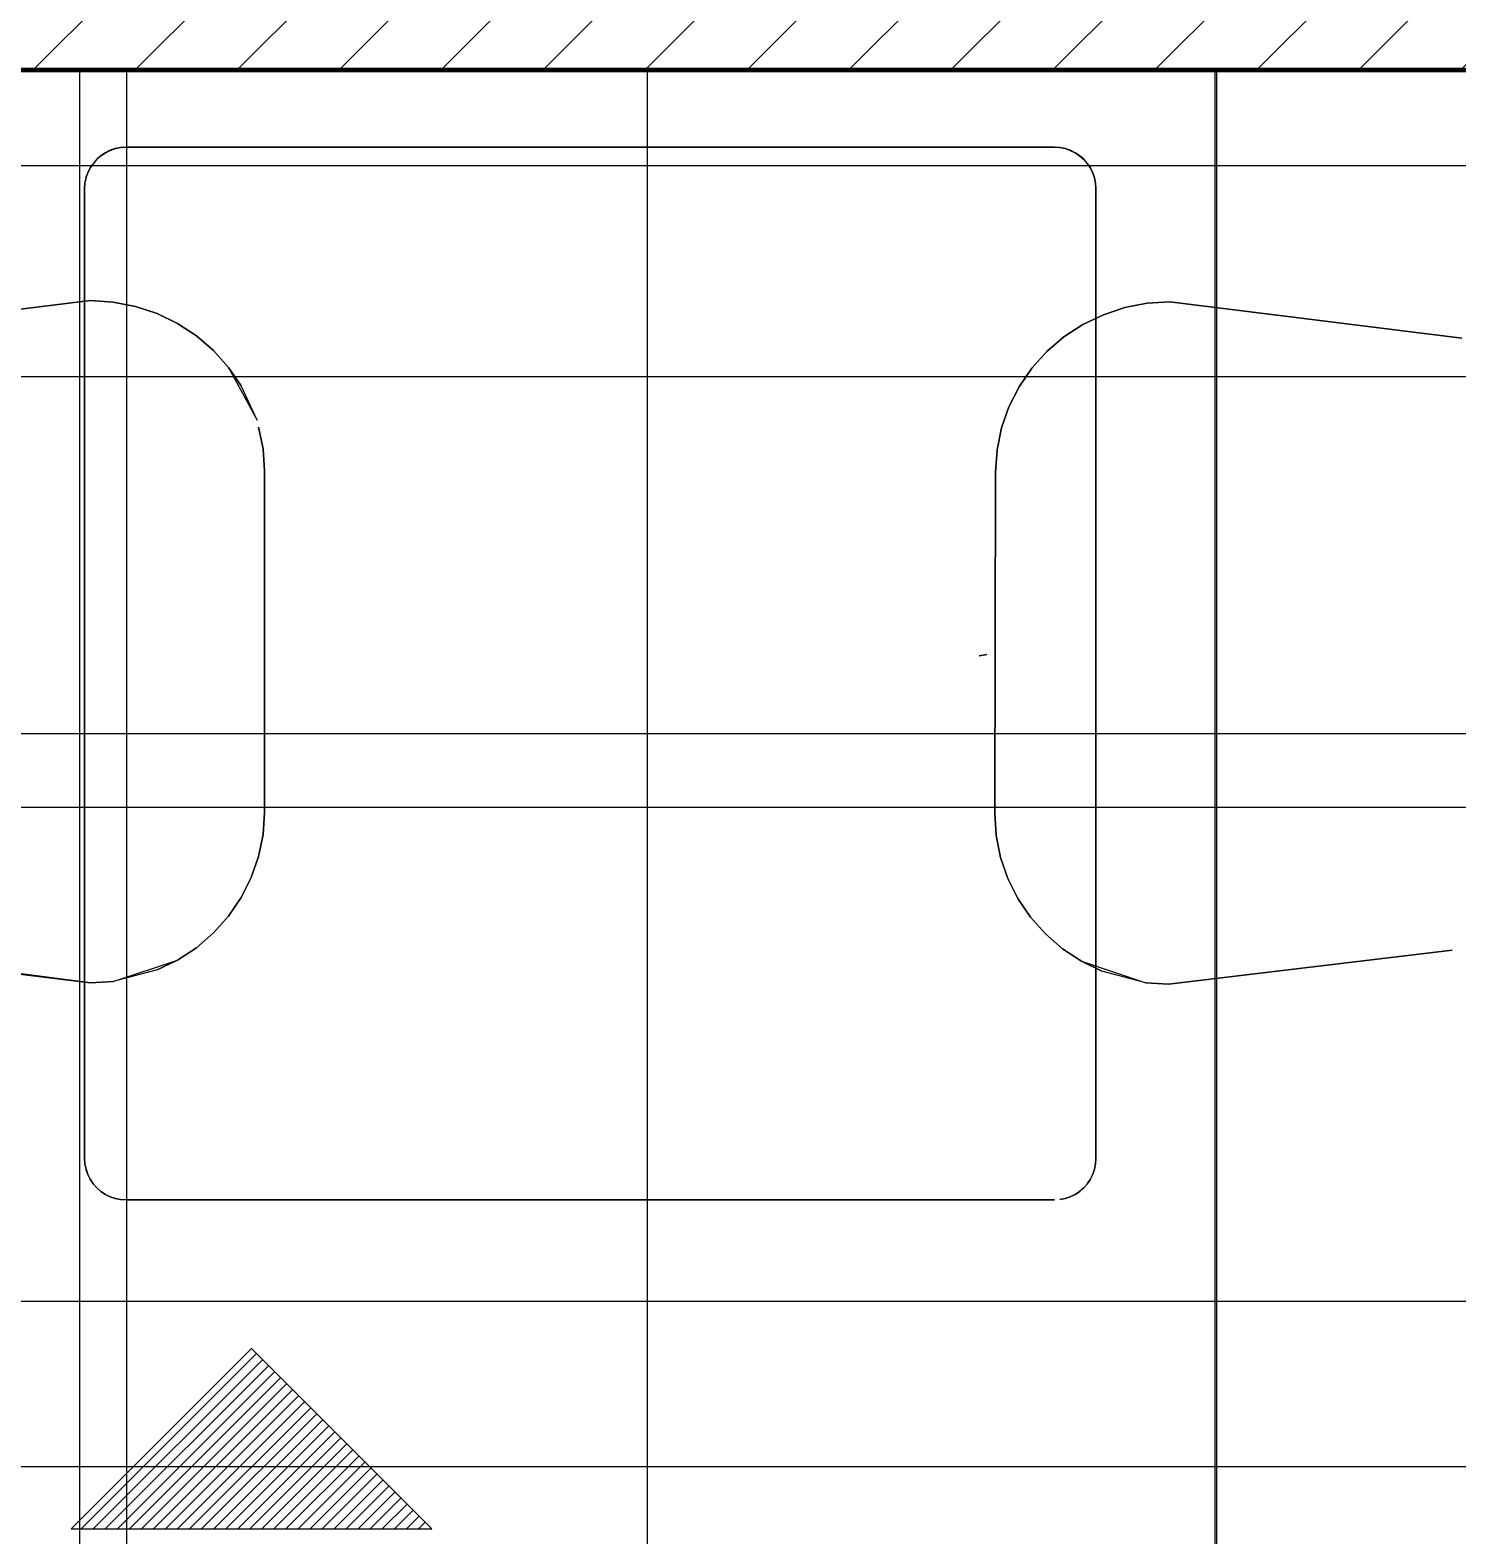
# Model space of a CAD drawing. Extents: x -566 to 72611, y -487 to 32334.
# Drawn here: x 391.94 to 423.36, y 137.49 to 170.62 of the extents above; entities that cross this region are included whole.
import ezdxf

# ---------------------------------------------------------------- set-up
doc = ezdxf.new("R2010")
doc.units = 0
doc.header["$LTSCALE"] = 0.5
doc.header["$MEASUREMENT"] = 0
doc.layers.get('0').update_dxf_attribs({"color": 20, "linetype": 'CONTINUOUS'})
doc.layers.get('DEFPOINTS').update_dxf_attribs({"linetype": 'CONTINUOUS', "lineweight": 5})
for name, color, linetype, lineweight in [('Annotations', 40, 'CONTINUOUS', 5), ('ceilling', 141, 'CONTINUOUS', 18), ('hatch', 253, 'CONTINUOUS', 5), ('walls', 191, 'CONTINUOUS', 60)]:
    doc.layers.add(name, color=color, linetype=linetype, lineweight=lineweight)
doc.layers.add('floor', color=7, linetype='CONTINUOUS', lineweight=5, true_color=0xcfcfcf)
doc.layers.add('layout', color=7, linetype='CONTINUOUS', lineweight=5, true_color=0xcfcfcf)
doc.styles.get("Standard").update_dxf_attribs({"font": 'arial.ttf'})
doc.dimstyles.new('Arch96', dxfattribs={"dimscale": 96, "dimtxt": 0.03125, "dimasz": 0.015625, "dimexe": 0.046875, "dimexo": 0.0625, "dimgap": 0.03125, "dimtad": 1, "dimtoh": 1, "dimdec": 4, "dimzin": 3, "dimdsep": 46, "dimlunit": 4, "dimtxsty": 'Standard', "dimblk": 'DOT', "dimcen": 0, "dimdle": 0.046875, "dimclrd": 256, "dimclre": 256, "dimclrt": 256, "dimaunit": 1, "dimadec": 3, "dimazin": 2, "dimtfac": 1, "dimtdec": 4, "dimtmove": 2, "dimatfit": 3, "dimldrblk": 'ARO14', "dimfxl": 1, "dimfrac": 2, "dimlwd": -1, "dimlwe": -1, "dimarcsym": 0})

# ---------------------------------------------------------------- blocks, each defined once
blk = doc.blocks.new('_Dot')
at = {"color": 0, "linetype": 'ByBlock', "lineweight": -2}
blk.add_line((-0.5, 0), (-1, 0), dxfattribs=at)
at = {"color": 0, "linetype": 'ByBlock', "const_width": 0.5}
blk.add_lwpolyline([(-0.25, 0, 1), (0.25, 0, 1)], format="xyb", close=True, dxfattribs=at)
blk = doc.blocks.new('*D12')
at = {"layer": 'Annotations', "transparency": 16777216}
for p, q in [((327.5, 167.75), (327.5, 149.016)), ((533.5, 167.75), (533.5, 149.016)), ((329, 153.516), (532, 153.516))]:
    blk.add_line(p, q, dxfattribs=at)
at = {"layer": 'DEFPOINTS', "color": 0, "transparency": 16777216}
for p in [(327.5, 173.75), (533.5, 173.75), (533.5, 153.516)]:
    blk.add_point(p, dxfattribs=at)
at = {"layer": 'Annotations', "transparency": 16777216, "xscale": 1.5, "yscale": 1.5, "zscale": 1.5, "rotation": 180}
blk.add_blockref('_Dot', (327.5, 153.516), dxfattribs=at)
at = {"layer": 'Annotations', "transparency": 16777216, "xscale": 1.5, "yscale": 1.5, "zscale": 1.5}
blk.add_blockref('_Dot', (533.5, 153.516), dxfattribs=at)
at = {"layer": 'Annotations', "transparency": 16777216, "insert": (430.5, 158.023), "char_height": 3, "attachment_point": 5}
blk.add_mtext('17\'-2"', dxfattribs=at)
blk = doc.blocks.new('ARO14')
blk.add_line((0, 0), (-1.021, 0))
at = {"const_width": 0.0625}
blk.add_lwpolyline([(-0.77, 0.468), (0, 0), (-0.77, -0.468)], dxfattribs=at)

msp = doc.modelspace()

# ---------------------------------------------------------------- hatches: boundary and pattern name
at = {"layer": 'Annotations'}
h = msp.add_hatch(dxfattribs=at)
h.set_pattern_fill('ANSI31', color=256, scale=1.5)
h.set_pattern_definition([(45, (105.13226, -172.85132), (-0.13258252, 0.13258252), [])])
h.paths.add_polyline_path([(392.8465, 137.62276), (400.78464, 137.62276), (396.81557, 141.59183)])
at = {"layer": 'floor'}
h = msp.add_hatch(dxfattribs=at)
h.set_pattern_fill('ANSI37', color=256, scale=100, angle=45)
h.set_pattern_definition([(90, (243.028, 267.632), (-12.5, 9e-16), []), (180, (243.028, 267.632), (-9e-16, -12.5), [])])
h.paths.add_polyline_path([(253.46925, 349.5), (154.11744, 349.5), (154.11744, 348.5), (101.14781, 348.5), (101.14781, 349.5), (0, 349.5), (0, 344.5), (36, 344.5, -0.33835703), (0, 308.66941), (0, 308.5), (0, 173.75), (253.46925, 173.75)])
h.paths.add_polyline_path([(36, 344.5), (0, 344.5), (0, 308.66941, 0.33835703)], flags=17)
h.paths.add_polyline_path([(253.46925, 173.75), (0, 173.75), (0, 173.74997), (0, 169.75), (253.46925, 169.75)])
h.paths.add_polyline_path([(253.46925, 169.75), (0, 169.75), (0, 149.21137), (36, 149.21137, -0.33835703), (0, 113.38078), (0, 113.21137), (0, 29.94998), (0, -5), (253.46925, -5)])
h.paths.add_polyline_path([(36, 149.21137), (0, 149.21137), (0, 113.38078, 0.33835703)], flags=17)
h.paths.add_polyline_path([(575.25, 169.75), (510, 169.75), (474.75, 169.75), (327.5, 169.75), (285.46925, 169.75), (285.46925, 165.75), (253.46925, 165.75), (253.46925, -5), (263.99725, -5), (263.99725, 95.99051), (287, 95.99051), (287, 97.5), (292, 97.5), (292, -5), (341.25, -5), (341.25, 13.02988), (341.25012, 15.02988), (346.24839, 15.02988, 0.36108524), (374.08728, 41.24999), (346.25012, 41.24999), (346.25012, 42.99999), (341.25, 42.99999), (341.25, 44.99999), (341.25, 97.5), (357.75, 97.5), (405.75, 97.5), (575.25, 97.5)])
at = {"layer": 'hatch'}
h = msp.add_hatch(dxfattribs=at)
h.set_pattern_fill('ANSI31', color=256, scale=0.5, style=0)
h.set_pattern_definition([(45, (0, 0), (-1.122532, 1.122532), [])])
h.paths.add_polyline_path([(474.75, 173.75), (327.5, 173.75), (327.5, 169.75), (474.75, 169.75)])

# ---------------------------------------------------------------- linework, layer by layer
at = {"layer": 'Annotations'}
msp.add_lwpolyline([(392.8465, 137.62276), (400.78464, 137.62276), (396.81557, 141.59183), (392.8465, 137.62276)], dxfattribs=at)
at = {"layer": 'ceilling'}
for p, q in [((394.06343, 169.75), (394.06343, 97.5)), ((418.06343, 169.75), (418.06343, 97.5)), ((0, 163), (575.25, 163)), ((0, 163), (575.25, 163)), ((0, 139), (575.25, 139)), ((0, 139), (575.25, 139))]:
    msp.add_line(p, q, dxfattribs=at)
at = {"layer": 'layout'}
for points in [[(393.70528, 167.97677, 0.01238), (393.81798, 168.01637, 0.00378), (393.70477, 167.97792, 0.00378)], [(393.81798, 168.01637, 0.00378), (393.70528, 167.97677, 0.01238), (393.81832, 168.01514, 0.01238)], [(393.81832, 168.01514, 0.01238), (393.93517, 168.03965, 0.00378), (393.81798, 168.01637, 0.00378)], [(393.93517, 168.03965, 0.00378), (393.81832, 168.01514, 0.01238), (393.93534, 168.03842, 0.01238)], [(393.93534, 168.03842, 0.01238), (394.05439, 168.04749, 0.00378), (393.93517, 168.03965, 0.00378)], [(394.05439, 168.04749, 0.00378), (393.93534, 168.03842, 0.01238), (394.05448, 168.04622, 0.01238)], [(394.05448, 168.04622, 0.01238), (414.49513, 168.04749, 0.00378), (394.05439, 168.04749, 0.00378)], [(414.49513, 168.04749, 0.00378), (394.05448, 168.04622, 0.01238), (414.49513, 168.04622, 0.01238)], [(414.49513, 168.04622, 0.01238), (414.61444, 168.03965, 0.00378), (414.49513, 168.04749, 0.00378)], [(414.61444, 168.03965, 0.00378), (414.49513, 168.04622, 0.01238), (414.61427, 168.03842, 0.01238)], [(414.61427, 168.03842, 0.01238), (414.73163, 168.01637, 0.00378), (414.61444, 168.03965, 0.00378)], [(414.73163, 168.01637, 0.00378), (414.61427, 168.03842, 0.01238), (414.73129, 168.01514, 0.01238)], [(414.73129, 168.01514, 0.01238), (414.84475, 167.97792, 0.00378), (414.73163, 168.01637, 0.00378)], [(414.84475, 167.97792, 0.00378), (414.73129, 168.01514, 0.01238), (414.84433, 167.97677, 0.01238)], [(393.26323, 167.59064, 0.00378), (393.40925, 167.77902, 0.01238), (393.4084, 167.77987, 0.00378)], [(393.40925, 167.77902, 0.01238), (393.4982, 167.85869, 0.00378), (393.4084, 167.77987, 0.00378)], [(393.4982, 167.85869, 0.00378), (393.40925, 167.77902, 0.01238), (393.49897, 167.85767, 0.01238)], [(393.49897, 167.85767, 0.01238), (393.59759, 167.92509, 0.00378), (393.4982, 167.85869, 0.00378)], [(393.59759, 167.92509, 0.00378), (393.49897, 167.85767, 0.01238), (393.59826, 167.92398, 0.01238)], [(393.59826, 167.92398, 0.01238), (393.70477, 167.97792, 0.00378), (393.59759, 167.92509, 0.00378)], [(393.70477, 167.97792, 0.00378), (393.59826, 167.92398, 0.01238), (393.70528, 167.97677, 0.01238)], [(414.84433, 167.97677, 0.01238), (414.95193, 167.92509, 0.00378), (414.84475, 167.97792, 0.00378)], [(414.95193, 167.92509, 0.00378), (414.84433, 167.97677, 0.01238), (414.95134, 167.92398, 0.01238)], [(414.95134, 167.92398, 0.01238), (415.05132, 167.85869, 0.00378), (414.95193, 167.92509, 0.00378)], [(415.05132, 167.85869, 0.00378), (414.95134, 167.92398, 0.01238), (415.05055, 167.85767, 0.01238)], [(415.05055, 167.85767, 0.01238), (415.1412, 167.77987, 0.00378), (415.05132, 167.85869, 0.00378)], [(415.1412, 167.77987, 0.00378), (415.05055, 167.85767, 0.01238), (415.14027, 167.77902, 0.01238)], [(415.14027, 167.77902, 0.01238), (415.21998, 167.69003, 0.00378), (415.1412, 167.77987, 0.00378)], [(415.21998, 167.69003, 0.00378), (415.14027, 167.77902, 0.01238), (415.21896, 167.68926, 0.01238)], [(415.21896, 167.68926, 0.01238), (415.28638, 167.59064, 0.00378), (415.21998, 167.69003, 0.00378)], [(415.28638, 167.59064, 0.00378), (415.21896, 167.68926, 0.01238), (415.28528, 167.59005, 0.01238)], [(393.14858, 167.2531, 0.00378), (393.17309, 167.37, 0.01238), (393.1719, 167.3703, 0.00378)], [(393.17309, 167.37, 0.01238), (393.14858, 167.2531, 0.00378), (393.14985, 167.25294, 0.01238)], [(393.14985, 167.25294, 0.01238), (393.17453, 167.36962, 0.0165), (393.17309, 167.37, 0.01238)], [(393.1719, 167.3703, 0.00378), (393.2115, 167.48299, 0.01238), (393.21031, 167.48346, 0.00378)], [(393.2115, 167.48299, 0.01238), (393.1719, 167.3703, 0.00378), (393.17309, 167.37, 0.01238)], [(393.21031, 167.48346, 0.00378), (393.26425, 167.59005, 0.01238), (393.26323, 167.59064, 0.00378)], [(415.28528, 167.59005, 0.01238), (415.33921, 167.48346, 0.00378), (415.28638, 167.59064, 0.00378)], [(415.33921, 167.48346, 0.00378), (415.28528, 167.59005, 0.01238), (415.3381, 167.48299, 0.01238)], [(415.3381, 167.48299, 0.01238), (415.37762, 167.3703, 0.00378), (415.33921, 167.48346, 0.00378)], [(415.37762, 167.3703, 0.00378), (415.3381, 167.48299, 0.01238), (415.37643, 167.37, 0.01238)], [(415.37643, 167.37, 0.01238), (415.40094, 167.2531, 0.00378), (415.37762, 167.3703, 0.00378)], [(415.40094, 167.2531, 0.00378), (415.37643, 167.37, 0.01238), (415.39975, 167.25294, 0.01238)], [(393.14078, 167.13384, 0.00378), (393.14985, 167.25294, 0.01238), (393.14858, 167.2531, 0.00378)], [(393.14985, 167.25294, 0.01238), (393.14078, 167.13384, 0.00378), (393.14205, 167.13379, 0.01238)], [(393.14078, 156.07143, 0.00378), (393.14205, 167.13379, 0.01238), (393.14078, 167.13384, 0.00378)], [(393.14205, 167.13379, 0.01238), (393.15129, 167.25272, 0.0165), (393.14985, 167.25294, 0.01238)], [(415.39975, 167.25294, 0.01238), (415.40883, 167.13384, 0.00378), (415.40094, 167.2531, 0.00378)], [(415.40883, 167.13384, 0.00378), (415.39975, 167.25294, 0.01238), (415.40755, 167.13379, 0.01238)], [(415.40883, 167.13384, 0.00378), (415.40755, 145.77951, 0.01238), (415.40883, 145.77947, 0.00378)], [(386.84734, 163.8811, -10.77782), (393.27263, 164.66851, -9.65101), (393.27263, 164.66851, -10.77782)], [(393.27263, 164.66851, -9.65101), (386.84734, 163.8811, -10.77782), (386.84734, 163.8811, -9.65101)], [(393.27263, 164.66851, -10.77782), (393.77263, 164.63641, -9.65101), (393.77263, 164.63641, -10.77782)], [(393.77263, 164.63641, -9.65101), (393.27263, 164.66851, -10.77782), (393.27263, 164.66851, -9.65101)], [(393.77263, 164.63641, -10.77782), (394.26421, 164.54052, -9.65101), (394.26421, 164.54052, -10.77782)], [(394.26421, 164.54052, -9.65101), (393.77263, 164.63641, -10.77782), (393.77263, 164.63641, -9.65101)], [(394.26421, 164.54052, -10.77782), (394.7387, 164.38262, -9.65101), (394.7387, 164.38262, -10.77782)], [(394.7387, 164.38262, -9.65101), (394.26421, 164.54052, -10.77782), (394.26421, 164.54052, -9.65101)], [(394.7387, 164.38262, -10.77782), (395.18816, 164.16534, -9.65101), (395.18816, 164.16534, -10.77782)], [(395.18816, 164.16534, -9.65101), (394.7387, 164.38262, -10.77782), (394.7387, 164.38262, -9.65101)], [(415.12319, 164.14223, -10.77782), (415.12319, 164.14223, -10.77782), (415.12319, 164.14223, -9.65101), (415.57315, 164.35848, -10.77782)], [(415.57315, 164.35848, -9.65101), (415.57315, 164.35848, -9.65101), (415.57315, 164.35848, -10.77782), (415.12319, 164.14223, -9.65101)], [(415.57315, 164.35848, -10.77782), (415.57315, 164.35848, -10.77782), (415.57315, 164.35848, -9.65101), (416.04801, 164.51527, -10.77782)], [(416.04801, 164.51527, -9.65101), (416.04801, 164.51527, -9.65101), (416.04801, 164.51527, -10.77782), (415.57315, 164.35848, -9.65101)], [(416.04801, 164.51527, -10.77782), (416.04801, 164.51527, -10.77782), (416.04801, 164.51527, -9.65101), (416.5398, 164.61002, -10.77782)], [(416.5398, 164.61002, -9.65101), (416.5398, 164.61002, -9.65101), (416.5398, 164.61002, -10.77782), (416.04801, 164.51527, -9.65101)], [(416.5398, 164.61002, -10.77782), (416.5398, 164.61002, -10.77782), (416.5398, 164.61002, -9.65101), (417.03988, 164.64097, -10.77782)], [(417.03988, 164.64097, -9.65101), (417.03988, 164.64097, -9.65101), (417.03988, 164.64097, -10.77782), (416.5398, 164.61002, -9.65101)], [(417.03988, 164.64097, -10.77782), (417.03988, 164.64097, -10.77782), (417.03988, 164.64097, -9.65101), (423.46333, 163.83866, -10.77782)], [(423.46333, 163.83866, -9.65101), (423.46333, 163.83866, -9.65101), (423.46333, 163.83866, -10.77782), (417.03988, 164.64097, -9.65101)], [(395.18816, 164.16534, -10.77782), (395.60491, 163.89233, -9.65101), (395.60491, 163.89233, -10.77782)], [(395.60491, 163.89233, -9.65101), (395.18816, 164.16534, -10.77782), (395.18816, 164.16534, -9.65101)], [(414.70581, 163.87019, -10.77782), (414.70581, 163.87019, -10.77782), (414.70581, 163.87019, -9.65101), (415.12319, 164.14223, -10.77782)], [(415.12319, 164.14223, -9.65101), (415.12319, 164.14223, -9.65101), (415.12319, 164.14223, -10.77782), (414.70581, 163.87019, -9.65101)], [(395.60491, 163.89233, -10.77782), (395.98162, 163.56841, -9.65101), (395.98162, 163.56841, -10.77782)], [(395.98162, 163.56841, -9.65101), (395.60491, 163.89233, -10.77782), (395.60491, 163.89233, -9.65101)], [(414.32835, 163.54715, -10.77782), (414.32835, 163.54715, -10.77782), (414.32835, 163.54715, -9.65101), (414.70581, 163.87019, -10.77782)], [(414.70581, 163.87019, -9.65101), (414.70581, 163.87019, -9.65101), (414.70581, 163.87019, -10.77782), (414.32835, 163.54715, -9.65101)], [(395.98162, 163.56841, -9.65101), (396.31206, 163.19903, -10.77782), (395.98162, 163.56841, -10.77782)], [(396.31206, 163.19903, -10.77782), (395.98162, 163.56841, -9.65101), (396.31206, 163.19903, -9.65101)], [(414.32835, 163.54715, -10.77782), (414.32835, 163.54715, -10.77782), (413.99705, 163.17853, -10.77782), (414.32835, 163.54715, -9.65101)], [(413.99705, 163.17853, -9.65101), (413.99705, 163.17853, -9.65101), (414.32835, 163.54715, -9.65101), (413.99705, 163.17853, -10.77782)], [(396.31206, 163.19903, -9.65101), (396.59051, 162.79052, -10.77782), (396.31206, 163.19903, -10.77782)], [(396.59051, 162.79052, -10.77782), (396.31206, 163.19903, -9.65101), (396.9427, 162.03572, -9.2977)], [(413.99705, 163.17853, -10.77782), (413.99705, 163.17853, -10.77782), (413.71766, 162.77067, -10.77782), (413.99705, 163.17853, -9.65101)], [(413.71766, 162.77067, -9.65101), (413.71766, 162.77067, -9.65101), (413.99705, 163.17853, -9.65101), (413.71766, 162.77067, -10.77782)], [(413.71766, 162.77067, -10.77782), (413.71766, 162.77067, -10.77782), (413.49496, 162.33051, -10.77782), (413.71766, 162.77067, -9.65101)], [(413.49496, 162.33051, -9.65101), (413.49496, 162.33051, -9.65101), (413.71766, 162.77067, -9.65101), (413.49496, 162.33051, -10.77782)], [(413.49496, 162.33051, -10.77782), (413.49496, 162.33051, -10.77782), (413.33275, 161.86568, -10.77782), (413.49496, 162.33051, -9.65101)], [(413.33275, 161.86568, -9.65101), (413.33275, 161.86568, -9.65101), (413.49496, 162.33051, -9.65101), (413.33275, 161.86568, -10.77782)], [(396.97332, 161.88464, -9.65101), (397.07097, 161.40276, -10.77782), (396.97332, 161.88464, -10.77782)], [(397.07097, 161.40276, -10.77782), (396.97332, 161.88464, -9.65101), (397.07097, 161.40276, -9.65101)], [(413.33275, 161.86568, -10.77782), (413.33275, 161.86568, -10.77782), (413.23398, 161.38403, -10.77782), (413.33275, 161.86568, -9.65101)], [(413.23398, 161.38403, -9.65101), (413.23398, 161.38403, -9.65101), (413.33275, 161.86568, -9.65101), (413.23398, 161.38403, -10.77782)], [(397.07097, 161.40276, -9.65101), (397.10381, 160.91247, -10.77782), (397.07097, 161.40276, -10.77782)], [(397.10381, 160.91247, -10.77782), (397.07097, 161.40276, -9.65101), (397.10381, 160.91247, -9.65101)], [(413.23398, 161.38403, -10.77782), (413.23398, 161.38403, -10.77782), (413.2, 160.89381, -10.77782), (413.23398, 161.38403, -9.65101)], [(413.2, 160.89381, -9.65101), (413.2, 160.89381, -9.65101), (413.23398, 161.38403, -9.65101), (413.2, 160.89381, -10.77782)], [(397.10381, 160.91247, -9.65101), (397.10381, 153.40035, -10.77782), (397.10381, 160.91247, -10.77782)], [(397.10381, 153.40035, -10.77782), (397.10381, 160.91247, -9.65101), (397.10381, 153.40035, -9.65101)], [(413.2, 160.89381, -10.77782), (413.2, 160.89381, -10.77782), (413.18259, 153.38172, -10.77782), (413.2, 160.89381, -9.65101)], [(413.18259, 153.38172, -9.65101), (413.18259, 153.38172, -9.65101), (413.2, 160.89381, -9.65101), (413.18259, 153.38172, -10.77782)], [(412.83564, 156.84898, -6.70044), (412.83564, 156.84898, -6.70044), (412.83564, 156.84898, -7.4832), (413.00962, 156.87395, -6.70044)], [(413.00962, 156.87395, -7.4832), (413.00962, 156.87395, -7.4832), (413.00962, 156.87395, -6.70044), (412.83564, 156.84898, -7.4832)], [(393.14205, 145.77951, 0.01238), (393.14078, 156.07143, 0.00378), (393.14078, 145.77947, 0.00378)], [(397.10381, 153.40035, -9.65101), (397.07097, 152.91009, -10.77782), (397.10381, 153.40035, -10.77782)], [(397.07097, 152.91009, -10.77782), (397.10381, 153.40035, -9.65101), (397.07097, 152.91009, -9.65101)], [(413.18259, 153.38172, -10.77782), (413.18259, 153.38172, -10.77782), (413.21429, 152.89138, -10.77782), (413.18259, 153.38172, -9.65101)], [(413.21429, 152.89138, -9.65101), (413.21429, 152.89138, -9.65101), (413.18259, 153.38172, -9.65101), (413.21429, 152.89138, -10.77782)], [(397.07097, 152.91009, -9.65101), (396.97332, 152.42821, -10.77782), (397.07097, 152.91009, -10.77782)], [(396.97332, 152.42821, -10.77782), (397.07097, 152.91009, -9.65101), (396.97332, 152.42821, -9.65101)], [(413.21429, 152.89138, -10.77782), (413.21429, 152.89138, -10.77782), (413.31083, 152.40928, -10.77782), (413.21429, 152.89138, -9.65101)], [(413.31083, 152.40928, -9.65101), (413.31083, 152.40928, -9.65101), (413.21429, 152.89138, -9.65101), (413.31083, 152.40928, -10.77782)], [(396.97332, 152.42821, -9.65101), (396.81218, 151.96297, -10.77782), (396.97332, 152.42821, -10.77782)], [(396.81218, 151.96297, -10.77782), (396.97332, 152.42821, -9.65101), (396.81218, 151.96297, -9.65101)], [(413.31083, 152.40928, -10.77782), (413.31083, 152.40928, -10.77782), (413.47089, 151.94367, -10.77782), (413.31083, 152.40928, -9.65101)], [(413.47089, 151.94367, -9.65101), (413.47089, 151.94367, -9.65101), (413.31083, 152.40928, -9.65101), (413.47089, 151.94367, -10.77782)], [(396.81218, 151.96297, -9.65101), (396.59051, 151.52233, -10.77782), (396.81218, 151.96297, -10.77782)], [(396.59051, 151.52233, -10.77782), (396.81218, 151.96297, -9.65101), (396.59051, 151.52233, -9.65101)], [(413.47089, 151.94367, -10.77782), (413.47089, 151.94367, -10.77782), (413.69154, 151.50251, -10.77782), (413.47089, 151.94367, -9.65101)], [(413.69154, 151.50251, -9.65101), (413.69154, 151.50251, -9.65101), (413.47089, 151.94367, -9.65101), (413.69154, 151.50251, -10.77782)], [(396.59051, 151.52233, -9.65101), (396.31206, 151.11379, -10.77782), (396.59051, 151.52233, -10.77782)], [(396.31206, 151.11379, -10.77782), (396.59051, 151.52233, -9.65101), (396.31206, 151.11379, -9.65101)], [(413.69154, 151.50251, -10.77782), (413.69154, 151.50251, -10.77782), (413.96904, 151.09333, -10.77782), (413.69154, 151.50251, -9.65101)], [(413.96904, 151.09333, -9.65101), (413.96904, 151.09333, -9.65101), (413.69154, 151.50251, -9.65101), (413.96904, 151.09333, -10.77782)], [(396.31206, 151.11379, -9.65101), (395.98162, 150.74441, -10.77782), (396.31206, 151.11379, -10.77782)], [(395.98162, 150.74441, -10.77782), (396.31206, 151.11379, -9.65101), (395.98162, 150.74441, -9.65101)], [(413.96904, 151.09333, -10.77782), (413.96904, 151.09333, -10.77782), (414.29863, 150.72318, -10.77782), (413.96904, 151.09333, -9.65101)], [(414.29863, 150.72318, -9.65101), (414.29863, 150.72318, -9.65101), (413.96904, 151.09333, -9.65101), (414.29863, 150.72318, -10.77782)], [(393.27263, 149.64428, -10.77782), (386.28411, 150.55331, -9.65101), (387.02849, 150.40951, -10.77782)], [(395.60491, 150.42046, -9.65101), (395.98162, 150.74441, -10.77782), (395.98162, 150.74441, -9.65101)], [(395.98162, 150.74441, -10.77782), (395.60491, 150.42046, -9.65101), (395.60491, 150.42046, -10.77782)], [(414.29863, 150.72318, -9.65101), (414.29863, 150.72318, -9.65101), (414.29863, 150.72318, -10.77782), (414.67458, 150.39836, -9.65101)], [(414.67458, 150.39836, -10.77782), (414.67458, 150.39836, -10.77782), (414.67458, 150.39836, -9.65101), (414.29863, 150.72318, -10.77782)], [(395.18816, 150.14751, -10.77782), (394.7387, 149.9302, -9.65101), (393.77263, 149.67641, -10.77782)], [(394.7387, 149.9302, -9.65101), (395.18816, 150.14751, -10.77782), (395.18816, 150.14751, -9.65101)], [(395.18816, 150.14751, -9.65101), (395.60491, 150.42046, -10.77782), (395.60491, 150.42046, -9.65101)], [(395.60491, 150.42046, -10.77782), (395.18816, 150.14751, -9.65101), (395.18816, 150.14751, -10.77782)], [(414.67458, 150.39836, -9.65101), (414.67458, 150.39836, -9.65101), (414.67458, 150.39836, -10.77782), (415.0907, 150.12445, -9.65101)], [(415.0907, 150.12445, -10.77782), (415.0907, 150.12445, -10.77782), (415.0907, 150.12445, -9.65101), (414.67458, 150.39836, -10.77782)], [(415.0907, 150.12445, -9.65101), (415.0907, 150.12445, -9.65101), (415.0907, 150.12445, -10.77782), (415.53966, 149.90609, -9.65101)], [(416.50513, 149.65007, -10.77782), (416.50513, 149.65007, -10.77782), (415.53966, 149.90609, -9.65101), (415.0907, 150.12445, -10.77782)], [(417.00505, 149.61678, -9.65101), (417.00505, 149.61678, -9.65101), (417.00505, 149.61678, -10.77782), (423.25095, 150.36753, -9.65101)], [(423.25095, 150.36753, -10.77782), (423.25095, 150.36753, -10.77782), (423.25095, 150.36753, -9.65101), (417.00505, 149.61678, -10.77782)], [(393.27263, 149.64428, -9.65101), (393.77263, 149.67641, -10.77782), (393.77263, 149.67641, -9.65101)], [(393.77263, 149.67641, -10.77782), (393.27263, 149.64428, -9.65101), (393.27263, 149.64428, -10.77782)], [(416.50513, 149.65007, -9.65101), (416.50513, 149.65007, -9.65101), (416.50513, 149.65007, -10.77782), (417.00505, 149.61678, -9.65101)], [(417.00505, 149.61678, -10.77782), (417.00505, 149.61678, -10.77782), (417.00505, 149.61678, -9.65101), (416.50513, 149.65007, -10.77782)], [(393.14078, 145.77947, 0.00378), (393.14985, 145.66039, 0.01238), (393.14205, 145.77951, 0.01238)], [(393.14985, 145.66039, 0.01238), (393.14078, 145.77947, 0.00378), (393.14858, 145.66022, 0.00378)], [(393.14858, 145.66022, 0.00378), (393.17309, 145.54333, 0.01238), (393.14985, 145.66039, 0.01238)], [(393.17309, 145.54333, 0.01238), (393.14858, 145.66022, 0.00378), (393.1719, 145.54301, 0.00378)], [(393.1719, 145.54301, 0.00378), (393.2115, 145.43031, 0.01238), (393.17309, 145.54333, 0.01238)], [(393.2115, 145.43031, 0.01238), (393.1719, 145.54301, 0.00378), (393.21031, 145.42985, 0.00378)], [(393.21286, 145.43086, 0.0165), (393.17309, 145.54333, 0.01238), (393.2115, 145.43031, 0.01238)], [(415.3381, 145.43031, 0.01238), (415.37762, 145.54301, 0.00378), (415.37643, 145.54333, 0.01238)], [(415.37643, 145.54333, 0.01238), (415.40094, 145.66022, 0.00378), (415.39975, 145.66039, 0.01238)], [(415.40094, 145.66022, 0.00378), (415.37643, 145.54333, 0.01238), (415.37762, 145.54301, 0.00378)], [(415.39975, 145.66039, 0.01238), (415.40883, 145.77947, 0.00378), (415.40755, 145.77951, 0.01238)], [(415.40883, 145.77947, 0.00378), (415.39975, 145.66039, 0.01238), (415.40094, 145.66022, 0.00378)], [(393.21031, 145.42985, 0.00378), (393.26425, 145.32328, 0.01238), (393.2115, 145.43031, 0.01238)], [(393.26425, 145.32328, 0.01238), (393.21031, 145.42985, 0.00378), (393.26323, 145.32266, 0.00378)], [(393.26323, 145.32266, 0.00378), (393.33056, 145.22404, 0.01238), (393.26425, 145.32328, 0.01238)], [(393.32962, 145.22328, 0.00378), (393.26323, 145.32266, 0.00378), (393.33056, 145.22404, 0.01238)], [(393.40925, 145.1343, 0.01238), (393.32962, 145.22328, 0.00378), (393.4084, 145.13343, 0.00378)], [(393.4084, 145.13343, 0.00378), (393.49897, 145.05563, 0.01238), (393.40925, 145.1343, 0.01238)], [(393.49897, 145.05563, 0.01238), (393.4084, 145.13343, 0.00378), (393.4982, 145.05464, 0.00378)], [(415.05132, 145.05464, 0.00378), (415.14027, 145.1343, 0.01238), (415.05055, 145.05563, 0.01238)], [(415.14027, 145.1343, 0.01238), (415.05132, 145.05464, 0.00378), (415.1412, 145.13343, 0.00378)], [(415.21998, 145.22328, 0.00378), (415.14027, 145.1343, 0.01238), (415.1412, 145.13343, 0.00378)], [(415.21896, 145.22404, 0.01238), (415.28638, 145.32266, 0.00378), (415.28528, 145.32328, 0.01238)], [(415.28638, 145.32266, 0.00378), (415.21896, 145.22404, 0.01238), (415.21998, 145.22328, 0.00378)], [(415.3381, 145.43031, 0.01238), (415.28528, 145.32328, 0.01238), (415.28632, 145.32258, 0.00378)], [(393.49897, 145.05563, 0.01238), (393.59826, 144.98932, 0.01238), (393.4982, 145.05464, 0.00378)], [(393.59759, 144.98824, 0.00378), (393.4982, 145.05464, 0.00378), (393.59826, 144.98932, 0.01238)], [(393.70528, 144.93653, 0.01238), (393.59759, 144.98824, 0.00378), (393.70477, 144.93539, 0.00378)], [(393.81832, 144.89816, 0.01238), (393.70477, 144.93539, 0.00378), (393.81798, 144.89697, 0.00378)], [(393.93534, 144.87488, 0.01238), (393.81798, 144.89697, 0.00378), (393.93517, 144.87365, 0.00378)], [(393.93517, 144.87365, 0.00378), (394.05448, 144.86708, 0.01238), (393.93534, 144.87488, 0.01238)], [(394.05448, 144.86708, 0.01238), (393.93517, 144.87365, 0.00378), (394.05439, 144.86583, 0.00378)], [(414.49513, 144.86708, 0.01238), (394.05439, 144.86583, 0.00378), (414.49513, 144.86583, 0.00378)], [(394.05439, 144.86583, 0.00378), (414.49513, 144.86708, 0.01238), (394.05448, 144.86708, 0.01238)], [(414.73129, 144.89816, 0.01238), (414.61444, 144.87365, 0.00378), (414.73163, 144.89697, 0.00378)], [(414.73163, 144.89697, 0.00378), (414.84433, 144.93653, 0.01238), (414.73129, 144.89816, 0.01238)], [(414.84433, 144.93653, 0.01238), (414.73163, 144.89697, 0.00378), (414.84475, 144.93539, 0.00378)], [(414.95134, 144.98932, 0.01238), (414.84475, 144.93539, 0.00378), (414.95193, 144.98824, 0.00378)], [(414.95193, 144.98824, 0.00378), (415.05055, 145.05563, 0.01238), (414.95134, 144.98932, 0.01238)], [(415.05055, 145.05563, 0.01238), (414.95193, 144.98824, 0.00378), (415.05132, 145.05464, 0.00378)]]:
    msp.add_3dface(points, dxfattribs=at)
at = {"layer": 'walls'}
msp.add_line((327.5, 169.75), (474.75, 169.75), dxfattribs=at)

# ---------------------------------------------------------------- dimensions: what is measured, and where the dimension line sits
at = {"layer": 'Annotations'}
dim = msp.add_linear_dim(base=(533.5, 153.51641), p1=(327.5, 173.75), p2=(533.5, 173.75), dimstyle='Arch96', dxfattribs=at)
dim.commit()
dim.dimension.update_dxf_attribs({"geometry": '*D12', "text_midpoint": (430.5, 158.02255)})

doc.saveas('drawing.dxf')
